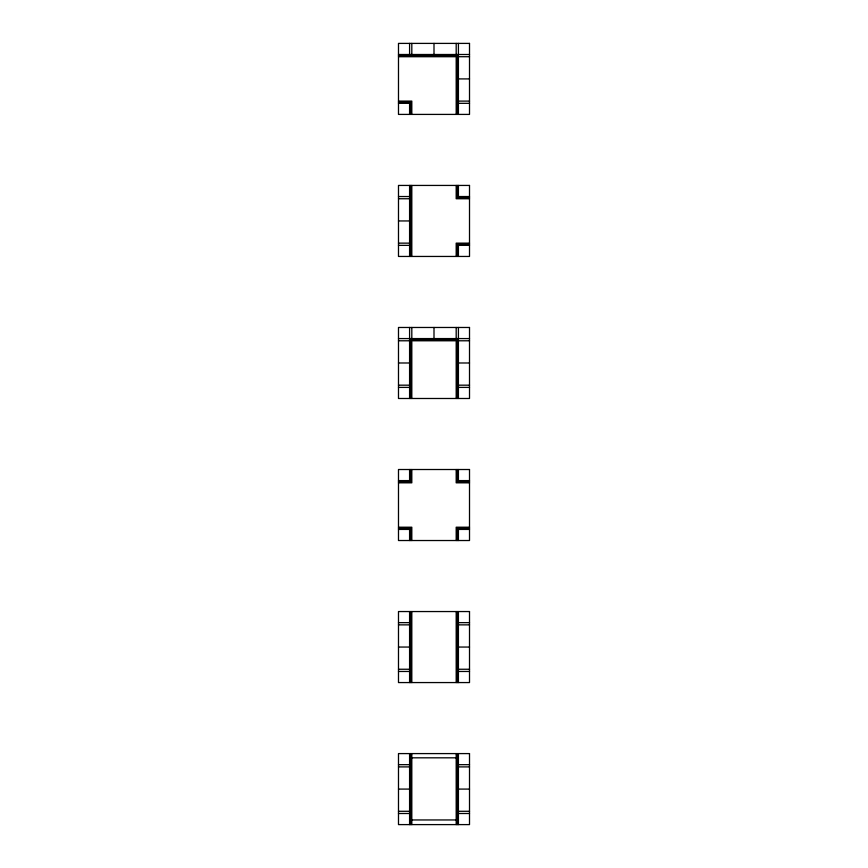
<?xml version="1.0" encoding="UTF-8"?>
<svg xmlns="http://www.w3.org/2000/svg" width="868" height="868" viewBox="0 0 868 868"><rect width="100%" height="100%" fill="white"/><g stroke="black" fill="none" stroke-linecap="round" stroke-linejoin="round"><path stroke-width="1.3" d="M398.488 103.325L409.587 103.325L410.727 102.185L410.727 114.413M398.488 55.639L457.273 55.639L458.412 54.5M457.273 185.437L457.273 197.676L458.412 196.537L469.512 196.537M457.273 398.488L457.273 339.703L458.412 338.574M409.587 540.525L409.587 529.426L410.727 528.297L398.488 528.297M469.512 481.74L457.273 481.74L458.412 480.601L469.512 480.601M409.587 757.818L411.812 757.612M409.587 819.956L411.812 819.75M398.488 54.5L469.512 54.5M398.488 56.713L456.188 56.713L456.188 114.413M458.412 56.713L469.512 56.713M457.675 78.912L469.512 78.912M398.488 101.1L411.812 101.1L411.812 114.413M458.412 101.1L469.512 101.1M398.488 102.185L410.727 102.185M458.412 103.325L469.512 103.325M398.488 196.537L409.587 196.537M457.273 197.676L469.512 197.676M398.488 198.75L409.587 198.75M469.512 198.75L456.188 198.75L456.188 185.437M398.488 220.949L410.325 220.949M398.488 243.138L409.587 243.138M469.512 243.138L456.188 243.138L456.188 256.451M457.273 256.451L457.273 244.223L469.512 244.223M398.488 245.362L409.587 245.362M457.273 244.223L458.412 245.362L469.512 245.362M398.488 338.574L469.512 338.574M409.587 338.574L410.727 339.703L457.273 339.703M398.488 340.788L409.587 340.788M458.412 340.788L469.512 340.788M398.488 362.987L410.325 362.987M457.675 362.987L469.512 362.987M398.488 385.175L409.587 385.175M458.412 385.175L469.512 385.175M398.488 387.399L409.587 387.399M458.412 387.399L469.512 387.399M398.488 480.601L409.587 480.601L410.727 481.74L398.488 481.74M398.488 482.825L411.812 482.825L411.812 469.512M469.512 482.825L456.188 482.825L456.188 469.512M398.488 527.212L411.812 527.212L411.812 540.525M469.512 527.212L456.188 527.212L456.188 540.525M457.273 540.525L457.273 528.297L469.512 528.297M398.488 529.426L409.587 529.426M457.273 528.297L458.412 529.426L469.512 529.426M398.488 622.638L409.587 622.638M458.412 622.638L469.512 622.638M398.488 624.862L409.587 624.862M458.412 624.862L469.512 624.862M398.488 647.051L410.325 647.051M457.675 647.051L469.512 647.051M398.488 669.25L409.587 669.25M458.412 669.25L469.512 669.25M398.488 671.463L409.587 671.463M458.412 671.463L469.512 671.463M456.188 757.612L458.412 757.818M411.812 757.818L456.188 757.818M398.488 764.675L409.587 764.675M458.412 764.675L469.512 764.675M398.488 766.9L409.587 766.9M458.412 766.9L469.512 766.9M398.488 789.088L410.325 789.088M457.675 789.088L469.512 789.088M398.488 811.287L409.587 811.287M458.412 811.287L469.512 811.287M398.488 813.5L409.587 813.5M458.412 813.5L469.512 813.5M456.188 819.75L458.412 819.956M411.812 819.956L456.188 819.956M458.412 43.4L458.412 114.413M458.412 185.437L458.412 196.537M458.412 245.362L458.412 256.451M458.412 327.475L458.412 398.488M458.412 469.512L458.412 480.601M458.412 529.426L458.412 540.525M458.412 611.549L458.412 682.563M458.412 753.587L458.412 824.6M457.273 55.639L457.273 114.413M457.273 469.512L457.273 481.74M457.273 611.549L457.273 682.563M457.273 753.587L457.273 824.6M456.188 43.4L456.188 54.5M456.188 327.475L456.188 338.574M456.188 398.488L456.188 340.788L411.812 340.788L411.812 398.488M456.188 611.549L456.188 682.563M456.188 753.587L456.188 824.6M434 43.4L434 55.237M434 327.475L434 339.312M411.812 43.4L411.812 54.5M411.812 185.437L411.812 256.451M411.812 327.475L411.812 338.574M411.812 611.549L411.812 682.563M411.812 753.587L411.812 824.6M410.727 185.437L410.727 256.451M410.727 339.703L410.727 398.488M410.727 469.512L410.727 481.74M410.727 528.297L410.727 540.525M410.727 611.549L410.727 682.563M410.727 753.587L410.727 824.6M409.587 43.4L409.587 54.5M409.587 103.325L409.587 114.413M409.587 185.437L409.587 256.451M409.587 327.475L409.587 398.488M409.587 469.512L409.587 480.601M409.587 611.549L409.587 682.563M409.587 753.587L409.587 824.6M469.512 43.4L398.488 43.4L398.488 114.413L469.512 114.413L469.512 43.4M469.512 185.437L398.488 185.437L398.488 256.451L469.512 256.451L469.512 185.437M469.512 327.475L398.488 327.475L398.488 398.488L469.512 398.488L469.512 327.475M469.512 469.512L398.488 469.512L398.488 540.525L469.512 540.525L469.512 469.512M469.512 611.549L398.488 611.549L398.488 682.563L469.512 682.563L469.512 611.549M469.512 753.587L398.488 753.587L398.488 824.6L469.512 824.6L469.512 753.587"/></g></svg>
